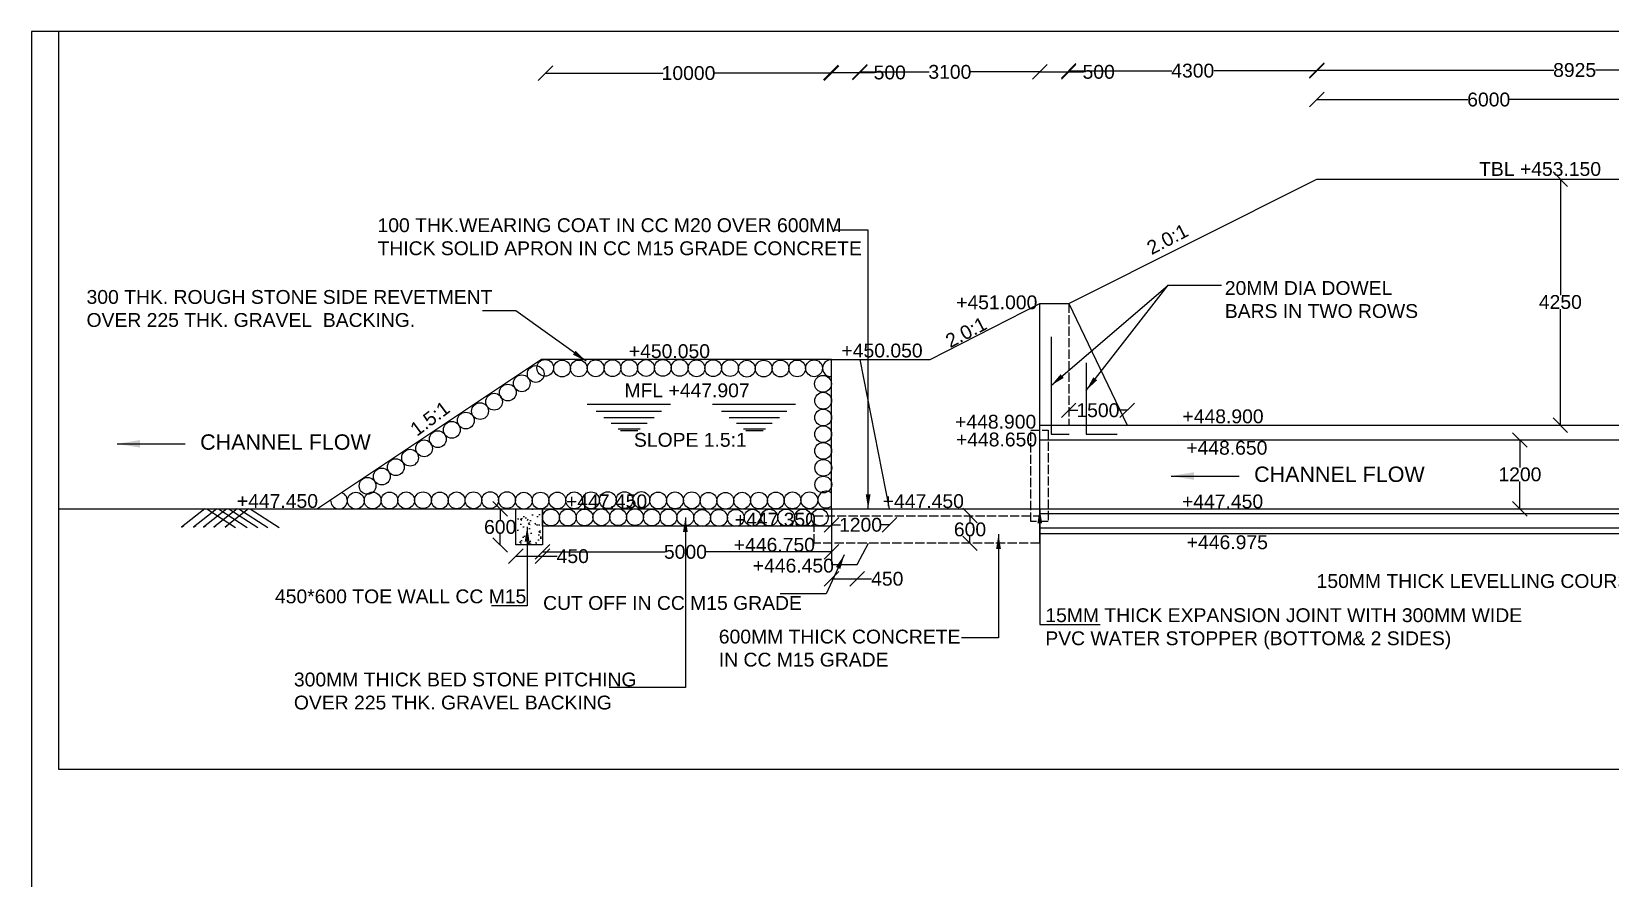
# Model space of a CAD drawing. Header units: millimetres. Extents: x 5124 to 6568637, y 2311 to 91879094.
# Drawn here: x 3782068 to 3792338, y 45949644 to 45955152 of the extents above; entities that cross this region are included whole.
import ezdxf

# ---------------------------------------------------------------- set-up
doc = ezdxf.new("R2010")
doc.units = ezdxf.units.MM
doc.header["$MEASUREMENT"] = 0
doc.linetypes.add('ACAD_ISO02W100', pattern=[15, 12, -3])
for name, color, linetype in [('DIMENSION', 7, 'Continuous'), ('DRAWING', 7, 'Continuous'), ('TEXT', 7, 'Continuous')]:
    doc.layers.add(name, color=color, linetype=linetype)
doc.styles.get("Standard").update_dxf_attribs({"font": 'arial.ttf', "height": 90})
doc.dimstyles.get("Standard").update_dxf_attribs({"dimtxt": 200, "dimasz": 110, "dimexe": 0.18, "dimexo": 0.0625, "dimgap": 0.09, "dimtad": 0, "dimtih": 1, "dimtoh": 1, "dimdec": 0, "dimzin": 0, "dimdsep": 46, "dimtxsty": 'Standard', "dimblk": 'OBLIQUE', "dimcen": 0.09, "dimse1": 1, "dimse2": 1, "dimadec": 0, "dimazin": 0, "dimtfac": 1, "dimtdec": 0, "dimtofl": 0, "dimtmove": 0, "dimatfit": 3, "dimfxl": 1, "dimtolj": 1, "dimtzin": 0, "dimarcsym": 0})

# ---------------------------------------------------------------- blocks, each defined once
blk = doc.blocks.new('_Oblique')
at = {"color": 0, "linetype": 'ByBlock', "lineweight": -2}
blk.add_line((-0.5, -0.5), (0.5, 0.5), dxfattribs=at)
blk = doc.blocks.new('*D106')
at = {"layer": 'Defpoints', "color": 0, "linetype": 'Continuous', "transparency": 16777216}
for p in [(3787272, 45954882), (3785410, 45953020), (3787272, 45953017)]:
    blk.add_point(p, dxfattribs=at)
at = {"layer": 'DIMENSION', "color": 0, "linetype": 'Continuous', "lineweight": -2, "transparency": 16777216}
for p, q in [((3785410, 45954882), (3786176, 45954882)), ((3787272, 45954882), (3786506, 45954882))]:
    blk.add_line(p, q, dxfattribs=at)
at = {"layer": 'DIMENSION', "color": 0, "linetype": 'Continuous', "lineweight": -2, "transparency": 16777216, "xscale": 95, "yscale": 95, "zscale": 95, "rotation": 180}
blk.add_blockref('_Oblique', (3785410, 45954882), dxfattribs=at)
at = {"layer": 'DIMENSION', "color": 0, "linetype": 'Continuous', "lineweight": -2, "transparency": 16777216, "xscale": 95, "yscale": 95, "zscale": 95}
blk.add_blockref('_Oblique', (3787272, 45954882), dxfattribs=at)
at = {"layer": 'DIMENSION', "color": 0, "linetype": 'Continuous', "transparency": 16777216, "insert": (3786341, 45954882), "char_height": 90, "attachment_point": 5}
blk.add_mtext('\\A1;10000', dxfattribs=at)
blk = doc.blocks.new('*D107')
at = {"layer": 'Defpoints', "color": 0, "linetype": 'Continuous', "transparency": 16777216}
for p in [(3785116, 45952048), (3785218, 45952048), (3785218, 45951813)]:
    blk.add_point(p, dxfattribs=at)
at = {"layer": 'DIMENSION', "color": 0, "linetype": 'Continuous', "lineweight": -2, "transparency": 16777216}
for p, q in [((3785116, 45952048), (3785116, 45951977)), ((3785116, 45951813), (3785116, 45951884))]:
    blk.add_line(p, q, dxfattribs=at)
at = {"layer": 'DIMENSION', "color": 0, "linetype": 'Continuous', "lineweight": -2, "transparency": 16777216, "xscale": 95, "yscale": 95, "zscale": 95}
for p, rotation in [((3785116, 45952048), 90), ((3785116, 45951813), 270)]:
    blk.add_blockref('_Oblique', p, dxfattribs=dict(at, rotation=rotation))
at = {"layer": 'DIMENSION', "color": 0, "linetype": 'Continuous', "transparency": 16777216, "insert": (3785116, 45951930), "char_height": 90, "attachment_point": 5}
blk.add_mtext('\\A1;600', dxfattribs=at)
blk = doc.blocks.new('*D108')
at = {"layer": 'Defpoints', "color": 0, "linetype": 'Continuous', "transparency": 16777216}
for p in [(3785218, 45951813), (3785392, 45951813), (3785392, 45951740)]:
    blk.add_point(p, dxfattribs=at)
at = {"layer": 'DIMENSION', "color": 0, "linetype": 'Continuous', "lineweight": -2, "transparency": 16777216}
for p, q in [((3785218, 45951740), (3785392, 45951740)), ((3785392, 45951740), (3785487, 45951740))]:
    blk.add_line(p, q, dxfattribs=at)
at = {"layer": 'DIMENSION', "color": 0, "linetype": 'Continuous', "lineweight": -2, "transparency": 16777216, "xscale": 95, "yscale": 95, "zscale": 95, "rotation": 180}
blk.add_blockref('_Oblique', (3785218, 45951740), dxfattribs=at)
at = {"layer": 'DIMENSION', "color": 0, "linetype": 'Continuous', "lineweight": -2, "transparency": 16777216, "xscale": 95, "yscale": 95, "zscale": 95}
blk.add_blockref('_Oblique', (3785392, 45951740), dxfattribs=at)
at = {"layer": 'DIMENSION', "color": 0, "linetype": 'Continuous', "transparency": 16777216, "insert": (3785588, 45951740), "char_height": 90, "attachment_point": 5}
blk.add_mtext('\\A1;450', dxfattribs=at)
blk = doc.blocks.new('*D109')
at = {"layer": 'Defpoints', "color": 0, "linetype": 'Continuous', "transparency": 16777216}
for p in [(3785392, 45951813), (3787272, 45951768), (3787272, 45951762)]:
    blk.add_point(p, dxfattribs=at)
at = {"layer": 'DIMENSION', "color": 0, "linetype": 'Continuous', "lineweight": -2, "transparency": 16777216}
for p, q in [((3785392, 45951768), (3786186, 45951768)), ((3787272, 45951768), (3786455, 45951768))]:
    blk.add_line(p, q, dxfattribs=at)
at = {"layer": 'DIMENSION', "color": 0, "linetype": 'Continuous', "lineweight": -2, "transparency": 16777216, "xscale": 95, "yscale": 95, "zscale": 95, "rotation": 180}
blk.add_blockref('_Oblique', (3785392, 45951768), dxfattribs=at)
at = {"layer": 'DIMENSION', "color": 0, "linetype": 'Continuous', "lineweight": -2, "transparency": 16777216, "xscale": 95, "yscale": 95, "zscale": 95}
blk.add_blockref('_Oblique', (3787272, 45951768), dxfattribs=at)
at = {"layer": 'DIMENSION', "color": 0, "linetype": 'Continuous', "transparency": 16777216, "insert": (3786321, 45951768), "char_height": 90, "attachment_point": 5}
blk.add_mtext('\\A1;5000', dxfattribs=at)
blk = doc.blocks.new('*D110')
at = {"layer": 'Defpoints', "color": 0, "linetype": 'Continuous', "transparency": 16777216}
for p in [(3787272, 45951686), (3787438, 45951686), (3787438, 45951593)]:
    blk.add_point(p, dxfattribs=at)
at = {"layer": 'DIMENSION', "color": 0, "linetype": 'Continuous', "lineweight": -2, "transparency": 16777216}
for p, q in [((3787272, 45951593), (3787438, 45951593)), ((3787438, 45951593), (3787532, 45951593))]:
    blk.add_line(p, q, dxfattribs=at)
at = {"layer": 'DIMENSION', "color": 0, "linetype": 'Continuous', "lineweight": -2, "transparency": 16777216, "xscale": 95, "yscale": 95, "zscale": 95, "rotation": 180}
blk.add_blockref('_Oblique', (3787272, 45951593), dxfattribs=at)
at = {"layer": 'DIMENSION', "color": 0, "linetype": 'Continuous', "lineweight": -2, "transparency": 16777216, "xscale": 95, "yscale": 95, "zscale": 95}
blk.add_blockref('_Oblique', (3787438, 45951593), dxfattribs=at)
at = {"layer": 'DIMENSION', "color": 0, "linetype": 'Continuous', "transparency": 16777216, "insert": (3787634, 45951593), "char_height": 90, "attachment_point": 5}
blk.add_mtext('\\A1;450', dxfattribs=at)
blk = doc.blocks.new('*D111')
at = {"layer": 'Defpoints', "color": 0, "linetype": 'Continuous', "transparency": 16777216}
for p in [(3787648, 45952042), (3787272, 45951968), (3787648, 45951944)]:
    blk.add_point(p, dxfattribs=at)
at = {"layer": 'DIMENSION', "color": 0, "linetype": 'Continuous', "lineweight": -2, "transparency": 16777216}
for p, q in [((3787272, 45951944), (3787329, 45951944)), ((3787648, 45951944), (3787590, 45951944))]:
    blk.add_line(p, q, dxfattribs=at)
at = {"layer": 'DIMENSION', "color": 0, "linetype": 'Continuous', "lineweight": -2, "transparency": 16777216, "xscale": 95, "yscale": 95, "zscale": 95, "rotation": 180}
blk.add_blockref('_Oblique', (3787272, 45951944), dxfattribs=at)
at = {"layer": 'DIMENSION', "color": 0, "linetype": 'Continuous', "lineweight": -2, "transparency": 16777216, "xscale": 95, "yscale": 95, "zscale": 95}
blk.add_blockref('_Oblique', (3787648, 45951944), dxfattribs=at)
at = {"layer": 'DIMENSION', "color": 0, "linetype": 'Continuous', "transparency": 16777216, "insert": (3787460, 45951944), "char_height": 90, "attachment_point": 5}
blk.add_mtext('\\A1;1200', dxfattribs=at)
blk = doc.blocks.new('*D112')
at = {"layer": 'Defpoints', "color": 0, "linetype": 'Continuous', "transparency": 16777216}
for p in [(3788172, 45952004), (3788172, 45952004), (3788172, 45951824)]:
    blk.add_point(p, dxfattribs=at)
at = {"layer": 'DIMENSION', "color": 0, "linetype": 'Continuous', "lineweight": -2, "transparency": 16777216}
for p, q in [((3788172, 45952004), (3788172, 45951960)), ((3788172, 45951824), (3788172, 45951868))]:
    blk.add_line(p, q, dxfattribs=at)
at = {"layer": 'DIMENSION', "color": 0, "linetype": 'Continuous', "lineweight": -2, "transparency": 16777216, "xscale": 95, "yscale": 95, "zscale": 95}
for p, rotation in [((3788172, 45952004), 90), ((3788172, 45951824), 270)]:
    blk.add_blockref('_Oblique', p, dxfattribs=dict(at, rotation=rotation))
at = {"layer": 'DIMENSION', "color": 0, "linetype": 'Continuous', "transparency": 16777216, "insert": (3788172, 45951914), "char_height": 90, "attachment_point": 5}
blk.add_mtext('\\A1;600', dxfattribs=at)
blk = doc.blocks.new('*D113')
at = {"layer": 'Defpoints', "color": 0, "linetype": 'Continuous', "transparency": 16777216}
for p in [(3787456, 45954886), (3787267, 45953018), (3787456, 45953020)]:
    blk.add_point(p, dxfattribs=at)
at = {"layer": 'DIMENSION', "color": 0, "linetype": 'Continuous', "lineweight": -2, "transparency": 16777216}
for p, q in [((3787267, 45954886), (3787456, 45954886)), ((3787456, 45954886), (3787550, 45954886))]:
    blk.add_line(p, q, dxfattribs=at)
at = {"layer": 'DIMENSION', "color": 0, "linetype": 'Continuous', "lineweight": -2, "transparency": 16777216, "xscale": 95, "yscale": 95, "zscale": 95, "rotation": 180}
blk.add_blockref('_Oblique', (3787267, 45954886), dxfattribs=at)
at = {"layer": 'DIMENSION', "color": 0, "linetype": 'Continuous', "lineweight": -2, "transparency": 16777216, "xscale": 95, "yscale": 95, "zscale": 95}
blk.add_blockref('_Oblique', (3787456, 45954886), dxfattribs=at)
at = {"layer": 'DIMENSION', "color": 0, "linetype": 'Continuous', "transparency": 16777216, "insert": (3787650, 45954886), "char_height": 90, "attachment_point": 5}
blk.add_mtext('\\A1;500', dxfattribs=at)
blk = doc.blocks.new('*D114')
at = {"layer": 'Defpoints', "color": 0, "linetype": 'Continuous', "transparency": 16777216}
for p in [(3787456, 45954886), (3788626, 45954890), (3788626, 45953384)]:
    blk.add_point(p, dxfattribs=at)
at = {"layer": 'DIMENSION', "color": 0, "linetype": 'Continuous', "lineweight": -2, "transparency": 16777216}
for p, q in [((3787456, 45954890), (3787906, 45954890)), ((3788626, 45954890), (3788175, 45954890))]:
    blk.add_line(p, q, dxfattribs=at)
at = {"layer": 'DIMENSION', "color": 0, "linetype": 'Continuous', "lineweight": -2, "transparency": 16777216, "xscale": 95, "yscale": 95, "zscale": 95, "rotation": 180}
blk.add_blockref('_Oblique', (3787456, 45954890), dxfattribs=at)
at = {"layer": 'DIMENSION', "color": 0, "linetype": 'Continuous', "lineweight": -2, "transparency": 16777216, "xscale": 95, "yscale": 95, "zscale": 95}
blk.add_blockref('_Oblique', (3788626, 45954890), dxfattribs=at)
at = {"layer": 'DIMENSION', "color": 0, "linetype": 'Continuous', "transparency": 16777216, "insert": (3788041, 45954890), "char_height": 90, "attachment_point": 5}
blk.add_mtext('\\A1;3100', dxfattribs=at)
blk = doc.blocks.new('*D115')
at = {"layer": 'Defpoints', "color": 0, "linetype": 'Continuous', "transparency": 16777216}
for p in [(3788814, 45954890), (3788626, 45953384), (3788814, 45953384)]:
    blk.add_point(p, dxfattribs=at)
at = {"layer": 'DIMENSION', "color": 0, "linetype": 'Continuous', "lineweight": -2, "transparency": 16777216}
for p, q in [((3788626, 45954890), (3788814, 45954890)), ((3788814, 45954890), (3788910, 45954890))]:
    blk.add_line(p, q, dxfattribs=at)
at = {"layer": 'DIMENSION', "color": 0, "linetype": 'Continuous', "lineweight": -2, "transparency": 16777216, "xscale": 95, "yscale": 95, "zscale": 95, "rotation": 180}
blk.add_blockref('_Oblique', (3788626, 45954890), dxfattribs=at)
at = {"layer": 'DIMENSION', "color": 0, "linetype": 'Continuous', "lineweight": -2, "transparency": 16777216, "xscale": 95, "yscale": 95, "zscale": 95}
blk.add_blockref('_Oblique', (3788814, 45954890), dxfattribs=at)
at = {"layer": 'DIMENSION', "color": 0, "linetype": 'Continuous', "transparency": 16777216, "insert": (3789009, 45954890), "char_height": 90, "attachment_point": 5}
blk.add_mtext('\\A1;500', dxfattribs=at)
blk = doc.blocks.new('*D116')
at = {"layer": 'Defpoints', "color": 0, "linetype": 'Continuous', "transparency": 16777216}
for p in [(3788814, 45954890), (3790428, 45954898), (3790428, 45954193)]:
    blk.add_point(p, dxfattribs=at)
at = {"layer": 'DIMENSION', "color": 0, "linetype": 'Continuous', "lineweight": -2, "transparency": 16777216}
for p, q in [((3788814, 45954898), (3789485, 45954898)), ((3790428, 45954898), (3789757, 45954898))]:
    blk.add_line(p, q, dxfattribs=at)
at = {"layer": 'DIMENSION', "color": 0, "linetype": 'Continuous', "lineweight": -2, "transparency": 16777216, "xscale": 95, "yscale": 95, "zscale": 95, "rotation": 180}
blk.add_blockref('_Oblique', (3788814, 45954898), dxfattribs=at)
at = {"layer": 'DIMENSION', "color": 0, "linetype": 'Continuous', "lineweight": -2, "transparency": 16777216, "xscale": 95, "yscale": 95, "zscale": 95}
blk.add_blockref('_Oblique', (3790428, 45954898), dxfattribs=at)
at = {"layer": 'DIMENSION', "color": 0, "linetype": 'Continuous', "transparency": 16777216, "insert": (3789621, 45954898), "char_height": 90, "attachment_point": 5}
blk.add_mtext('\\A1;4300', dxfattribs=at)
blk = doc.blocks.new('*D117')
at = {"layer": 'Defpoints', "color": 0, "linetype": 'Continuous', "transparency": 16777216}
for p in [(3793782, 45954902), (3790428, 45954193), (3793782, 45954193)]:
    blk.add_point(p, dxfattribs=at)
at = {"layer": 'DIMENSION', "color": 0, "linetype": 'Continuous', "lineweight": -2, "transparency": 16777216}
for p, q in [((3790428, 45954902), (3791970, 45954902)), ((3793782, 45954902), (3792240, 45954902))]:
    blk.add_line(p, q, dxfattribs=at)
at = {"layer": 'DIMENSION', "color": 0, "linetype": 'Continuous', "lineweight": -2, "transparency": 16777216, "xscale": 95, "yscale": 95, "zscale": 95, "rotation": 180}
blk.add_blockref('_Oblique', (3790428, 45954902), dxfattribs=at)
at = {"layer": 'DIMENSION', "color": 0, "linetype": 'Continuous', "lineweight": -2, "transparency": 16777216, "xscale": 95, "yscale": 95, "zscale": 95}
blk.add_blockref('_Oblique', (3793782, 45954902), dxfattribs=at)
at = {"layer": 'DIMENSION', "color": 0, "linetype": 'Continuous', "transparency": 16777216, "insert": (3792105, 45954902), "char_height": 90, "attachment_point": 5}
blk.add_mtext('\\A1;8925', dxfattribs=at)
blk = doc.blocks.new('*D118')
at = {"layer": 'Defpoints', "color": 0, "linetype": 'Continuous', "transparency": 16777216}
for p in [(3792664, 45954710), (3790428, 45954193), (3792664, 45954193)]:
    blk.add_point(p, dxfattribs=at)
at = {"layer": 'DIMENSION', "color": 0, "linetype": 'Continuous', "lineweight": -2, "transparency": 16777216}
for p, q in [((3790428, 45954710), (3791411, 45954710)), ((3792664, 45954710), (3791681, 45954710))]:
    blk.add_line(p, q, dxfattribs=at)
at = {"layer": 'DIMENSION', "color": 0, "linetype": 'Continuous', "lineweight": -2, "transparency": 16777216, "xscale": 95, "yscale": 95, "zscale": 95, "rotation": 180}
blk.add_blockref('_Oblique', (3790428, 45954710), dxfattribs=at)
at = {"layer": 'DIMENSION', "color": 0, "linetype": 'Continuous', "lineweight": -2, "transparency": 16777216, "xscale": 95, "yscale": 95, "zscale": 95}
blk.add_blockref('_Oblique', (3792664, 45954710), dxfattribs=at)
at = {"layer": 'DIMENSION', "color": 0, "linetype": 'Continuous', "transparency": 16777216, "insert": (3791546, 45954710), "char_height": 90, "attachment_point": 5}
blk.add_mtext('\\A1;6000', dxfattribs=at)
blk = doc.blocks.new('*D119')
at = {"layer": 'Defpoints', "color": 0, "linetype": 'Continuous', "transparency": 16777216}
for p in [(3788814, 45952592), (3789194, 45952689), (3789194, 45952592)]:
    blk.add_point(p, dxfattribs=at)
at = {"layer": 'DIMENSION', "color": 0, "linetype": 'Continuous', "lineweight": -2, "transparency": 16777216}
for p, q in [((3788814, 45952689), (3788874, 45952689)), ((3789194, 45952689), (3789134, 45952689))]:
    blk.add_line(p, q, dxfattribs=at)
at = {"layer": 'DIMENSION', "color": 0, "linetype": 'Continuous', "lineweight": -2, "transparency": 16777216, "xscale": 95, "yscale": 95, "zscale": 95, "rotation": 180}
blk.add_blockref('_Oblique', (3788814, 45952689), dxfattribs=at)
at = {"layer": 'DIMENSION', "color": 0, "linetype": 'Continuous', "lineweight": -2, "transparency": 16777216, "xscale": 95, "yscale": 95, "zscale": 95}
blk.add_blockref('_Oblique', (3789194, 45952689), dxfattribs=at)
at = {"layer": 'DIMENSION', "color": 0, "linetype": 'Continuous', "transparency": 16777216, "insert": (3789004, 45952689), "char_height": 90, "attachment_point": 5}
blk.add_mtext('\\A1;1500', dxfattribs=at)
blk = doc.blocks.new('*D120')
at = {"layer": 'Defpoints', "color": 0, "linetype": 'Continuous', "transparency": 16777216}
for p in [(3791380, 45954193), (3791454, 45952592), (3792012, 45952592)]:
    blk.add_point(p, dxfattribs=at)
at = {"layer": 'DIMENSION', "color": 0, "linetype": 'Continuous', "lineweight": -2, "transparency": 16777216}
for p, q in [((3792012, 45954193), (3792012, 45953439)), ((3792012, 45952592), (3792012, 45953347))]:
    blk.add_line(p, q, dxfattribs=at)
at = {"layer": 'DIMENSION', "color": 0, "linetype": 'Continuous', "lineweight": -2, "transparency": 16777216, "xscale": 95, "yscale": 95, "zscale": 95}
for p, rotation in [((3792012, 45954193), 90), ((3792012, 45952592), 270)]:
    blk.add_blockref('_Oblique', p, dxfattribs=dict(at, rotation=rotation))
at = {"layer": 'DIMENSION', "color": 0, "linetype": 'Continuous', "transparency": 16777216, "insert": (3792012, 45953393), "char_height": 90, "attachment_point": 5}
blk.add_mtext('\\A1;4250', dxfattribs=at)
blk = doc.blocks.new('*D121')
at = {"layer": 'Defpoints', "color": 0, "linetype": 'Continuous', "transparency": 16777216}
for p in [(3791749, 45952496), (3791749, 45952048), (3791749, 45952048)]:
    blk.add_point(p, dxfattribs=at)
at = {"layer": 'DIMENSION', "color": 0, "linetype": 'Continuous', "lineweight": -2, "transparency": 16777216}
for p, q in [((3791749, 45952496), (3791749, 45952318)), ((3791749, 45952048), (3791749, 45952226))]:
    blk.add_line(p, q, dxfattribs=at)
at = {"layer": 'DIMENSION', "color": 0, "linetype": 'Continuous', "lineweight": -2, "transparency": 16777216, "xscale": 95, "yscale": 95, "zscale": 95}
for p, rotation in [((3791749, 45952496), 90), ((3791749, 45952048), 270)]:
    blk.add_blockref('_Oblique', p, dxfattribs=dict(at, rotation=rotation))
at = {"layer": 'DIMENSION', "color": 0, "linetype": 'Continuous', "transparency": 16777216, "insert": (3791749, 45952272), "char_height": 90, "attachment_point": 5}
blk.add_mtext('\\A1;1200', dxfattribs=at)

msp = doc.modelspace()

# ---------------------------------------------------------------- hatches: boundary and pattern name
at = {"layer": 'DRAWING', "linetype": 'Continuous'}
h = msp.add_hatch(dxfattribs=at)
h.set_pattern_fill('AR-CONC', color=256, scale=20, style=0)
h.set_pattern_definition([(50, (-49024, -389.5), (143.45203652, -12.550427), [15, -165]), (355, (-49024, -389.5), (-27.7502667, 150.43842674), [12, -132]), (100.4514, (-49012.05, -390.55), (115.70187634, 137.8879084), [12.748038, -140.2284224]), (46.1842, (-49024, -349.5), (213.4482097, -33.10380287), [22.5, -247.5]), (96.6356, (-49006.21, -352.26), (186.9325411, 194.8235742), [19.1220576, -210.3426]), (351.1842, (-49024, -349.5), (186.932389, 194.8237202), [18, -198]), (21, (-49004, -359.5), (119.38141042, -80.52377813), [15, -165]), (326, (-49004, -359.5), (48.6630664, 145.030009), [12, -132]), (71.4514, (-48994.05, -366.21), (168.0445257, 64.50609934), [12.748038, -140.2284224]), (37.5, (-49024, -389.5), (2.431971063, 66.578770766), [0, -130.4, 0, -134, 0, -132.5]), (7.5, (-49024, -389.5), (52.61390749, 78.88234238), [0, -76.4, 0, -127.4, 0, -50.5]), (327.5, (-49068.6, -389.5), (106.764487234, -4.510974347), [0, -50, 0, -156, 0, -207]), (317.5, (-49088.6, -389.5), (116.63723387, 20.02099647), [0, -65, 0, -103.6, 0, -147])])
h.paths.add_polyline_path([(3785392, 45951991.2, -0.0002724), (3785392, 45951991.3), (3785392, 45952048), (3785387.2, 45952048, -0.0760375), (3785370.7, 45952048), (3785281.3, 45952048, -0.1078455), (3785258, 45952048), (3785218, 45952048), (3785218, 45951813), (3785392, 45951813)])

# ---------------------------------------------------------------- linework, layer by layer
at = {"layer": 'DIMENSION', "linetype": 'Continuous'}
msp.add_lwpolyline([(3818608.5, 45955152.5), (3782068, 45955152.5), (3782068, 45931298.5), (3818608.5, 45931298.5)], close=True, dxfattribs=at)
at = {"layer": 'DRAWING', "linetype": 'Continuous'}
for p, q in [((3785681.5, 45952730), (3786223, 45952730)), ((3786496.5, 45952730), (3787038, 45952730)), ((3786011, 45952554.5), (3785899, 45952554.5)), ((3786826, 45952554.5), (3786714, 45952554.5))]:
    msp.add_line(p, q, dxfattribs=at)
for points in [[(3812007.5, 45955152.5), (3812007.5, 45950352.5), (3782246, 45950352.5), (3782246, 45955152.5)], [(3788814.5, 45953384), (3790427.5, 45954193), (3793782, 45954193), (3796907.5, 45952631.5), (3800809, 45952631.5), (3803916.5, 45954197.5), (3805797, 45954197.5), (3807414.5, 45953382)], [(3787271.5, 45953019.5), (3787913.5, 45953019.5), (3788626, 45953384), (3788814.5, 45953384), (3789194, 45952592.5)], [(3788626, 45951824.5), (3788626, 45953384)], [(3788699.5, 45953167), (3788699.5, 45952533), (3788816.5, 45952533)], [(3787271.5, 45952048), (3787271.5, 45953019.5), (3785385.5, 45953019.5), (3783927.5, 45952048)], [(3787455.5, 45953019.5), (3787646.5, 45952048)], [(3788928, 45952998.5), (3788928, 45952533), (3789130, 45952533)], [(3785739.8, 45952682.9), (3786166.1, 45952682.9)], [(3785790.3, 45952642.2), (3786117, 45952642.2)], [(3785837.2, 45952604.4), (3786071.3, 45952604.4)], [(3786554.8, 45952682.9), (3786981.1, 45952682.9)], [(3786605.3, 45952642.2), (3786932, 45952642.2)], [(3786652.2, 45952604.4), (3786886.3, 45952604.4)], [(3788626, 45952592.5), (3807604, 45952592.5)], [(3785882.7, 45952567.7), (3786026.9, 45952567.7)], [(3786697.7, 45952567.7), (3786841.9, 45952567.7)], [(3788626, 45952496), (3807604, 45952496)], [(3782246, 45952048), (3807789.2, 45952048)], [(3783196, 45952048), (3783044, 45951930), (3783058, 45951940.9)], [(3783273.5, 45952048), (3783121.5, 45951930), (3783135.5, 45951940.9)], [(3783338.5, 45952048), (3783186.5, 45951930), (3783200.5, 45951940.9)], [(3783207, 45952048), (3783394.5, 45951927)], [(3783405.5, 45952048), (3783253.5, 45951930), (3783267.5, 45951940.9)], [(3783283, 45952048), (3783470.5, 45951927)], [(3783478.5, 45952048), (3783326.5, 45951930), (3783340.5, 45951940.9)], [(3783351.5, 45952048), (3783539, 45951927)], [(3783416.5, 45952048), (3783604, 45951927)], [(3783490, 45952048), (3783677.5, 45951927)], [(3788626, 45952018), (3807604, 45952018)], [(3787271.5, 45951934.5), (3787271.5, 45951685.5), (3787437.5, 45951685.5), (3787511.5, 45951824.5)], [(3788626, 45951925.5), (3807604, 45951925.5)], [(3788626, 45951888.5), (3807604, 45951888.5)]]:
    msp.add_lwpolyline(points, dxfattribs=at)
at = {"layer": 'DRAWING', "linetype": 'ACAD_ISO02W100', "ltscale": 5}
msp.add_lwpolyline([(3788814.5, 45953384), (3788814.5, 45952592.5)], dxfattribs=at)
for points in [[(3788567.5, 45952559.5), (3788680.5, 45952559.5), (3788680.5, 45951965), (3788567.5, 45951965)], [(3788626, 45951824.5), (3787157.5, 45951824.5), (3787157.5, 45952003.5), (3788626, 45952003.5)]]:
    msp.add_lwpolyline(points, close=True, dxfattribs=at)
at = {"layer": 'DRAWING', "linetype": 'Continuous'}
for points in [[(3785218, 45952048), (3785392, 45952048), (3785392, 45951813), (3785218, 45951813)], [(3785392, 45952048), (3787271.5, 45952048), (3787271.5, 45951934.5), (3785392, 45951934.5)]]:
    msp.add_lwpolyline(points, close=True, dxfattribs=at)
for centre in [(3785409.3, 45952964.9), (3785518.6, 45952961.1), (3785627.9, 45952961.7), (3785737.1, 45952962.4), (3785846.4, 45952963), (3785955.7, 45952963.6), (3786064.9, 45952964.2), (3786174.2, 45952964.9), (3786283.5, 45952965.5), (3786392.7, 45952962.4), (3786502, 45952963), (3786611.3, 45952963.6), (3786720.5, 45952959.9), (3786829.8, 45952960.5), (3786939.1, 45952961.1), (3787048.3, 45952961.7), (3787157.6, 45952962.4), (3785256.4, 45952864.8), (3785347.3, 45952925.3), (3787215.5, 45952861), (3785076.4, 45952744.9), (3785165.9, 45952804.5), (3787216.9, 45952751.5), (3784985.1, 45952684), (3787216.9, 45952642), (3784801.8, 45952561.9), (3784892.6, 45952622.4), (3784621.2, 45952441.5), (3784710.6, 45952501.1), (3787216.9, 45952533.7), (3784529.9, 45952380.7), (3787216.9, 45952425), (3784346.5, 45952258.5), (3784437.3, 45952319), (3787218.2, 45952315.5), (3784253.5, 45952197.5), (3787218.2, 45952206), (3784177, 45952101.5), (3784286.3, 45952102.1), (3784395.5, 45952102.8), (3784504.8, 45952103.4), (3784614.1, 45952104), (3784723.3, 45952102.6), (3784832.6, 45952103.2), (3784941.9, 45952103.9), (3785051.1, 45952104.5), (3785160.4, 45952105.1), (3785269.7, 45952101.4), (3785378.9, 45952102), (3785488.2, 45952102.6), (3785597.5, 45952103.2), (3785706.7, 45952103.9), (3785816, 45952104.5), (3785925.3, 45952105.1), (3786034.5, 45952105.8), (3786143.8, 45952102.6), (3786253.1, 45952103.2), (3786362.3, 45952103.9), (3786471.6, 45952100.1), (3786580.9, 45952100.7), (3786690.1, 45952101.4), (3786799.4, 45952102), (3786908.7, 45952102.6), (3787017.9, 45952103.2), (3787127.2, 45952103.9), (3785446.6, 45951991.3), (3785555.9, 45951991.9), (3785665.2, 45951992.5), (3785774.4, 45951993.2), (3785883.7, 45951993.8), (3785993, 45951994.4), (3786102.2, 45951991.3), (3786211.5, 45951991.9), (3786320.8, 45951992.5), (3786430, 45951988.8), (3786539.3, 45951989.4), (3786648.6, 45951990), (3786757.8, 45951990.6), (3786867.1, 45951991.3), (3786976.4, 45951991.9), (3787085.6, 45951992.5), (3787194.9, 45951992.5)]:
    msp.add_circle(centre, 54.6, dxfattribs=at)
for centre, start, end in [((3787266.9, 45952963), 85.14958, 274.85042), ((3784067.7, 45952101.5), 176.2193, 71.13451), ((3787236.5, 45952108.3), 50.11283, 309.88717)]:
    msp.add_arc(centre, 54.6, start, end, dxfattribs=at)

# ---------------------------------------------------------------- texts
at = {"layer": 'TEXT'}
for p in [(3783164.5, 45952432.7), (3790020, 45952223.2)]:
    msp.add_text('CHANNEL FLOW', height=100, dxfattribs=at).set_placement(p)
at = {"layer": 'TEXT', "linetype": 'Continuous', "char_height": 90, "attachment_point": 1}
for s, insert, width in [('TBL +453.150', (3791483.5, 45954303.9), 788.308), ('100 THK.WEARING COAT IN CC M20 OVER 600MM THICK SOLID APRON IN CC M15 GRADE CONCRETE', (3784318.1, 45953938.2), 3252.334), ('20MM DIA DOWEL \\PBARS IN TWO ROWS', (3789829.5, 45953529.7), 1786.064), ('300 THK. ROUGH STONE SIDE REVETMENT \\POVER 225 THK. GRAVEL  BACKING.', (3782425.5, 45953471.5), 2962.671), ('+451.000', (3788082.1, 45953436.4), 522.789), ('+450.050', (3785953, 45953118.8), 522.789), ('+450.050', (3787336.1, 45953122.9), 522.789), ('MFL +447.907', (3785924.6, 45952863.9), 1026.723), ('+448.900', (3789554.1, 45952695), 522.789), ('+448.900', (3788075.1, 45952659.9), 522.789), ('SLOPE 1.5:1', (3785986.1, 45952541.9), 799.694), ('+448.650', (3788080.6, 45952544.3), 522.789), ('+448.650', (3789578.6, 45952490.4), 522.789), ('+447.450', (3783403.3, 45952144.3), 496.625), ('+447.450', (3785544.3, 45952142.1), 522.789), ('+447.450', (3787604.6, 45952143.4), 522.789), ('+447.450', (3789551, 45952141.4), 522.789), ('+447.350', (3786642, 45952023.1), 522.789), ('+446.975', (3789582, 45951875.9), 522.789), ('+446.750', (3786635.8, 45951859.5), 522.789), ('+446.450', (3786759.1, 45951723.9), 522.789), ('150MM THICK LEVELLING COURSE IN CCM10', (3790426.5, 45951623.4), 3067.897), ('450*600 TOE WALL CC M15', (3783651, 45951523.8), 1631.091), ('CUT OFF IN CC M15 GRADE', (3785395.3, 45951480.9), 1674.703), ('15MM THICK EXPANSION JOINT WITH 300MM WIDE PVC WATER STOPPER (BOTTOM& 2 SIDES)', (3788662, 45951401.4), 3254.949), ('600MM THICK CONCRETE IN CC M15 GRADE', (3786538.1, 45951262.3), 1623.448), ('300MM THICK BED STONE PITCHING\\POVER 225 THK. GRAVEL BACKING', (3783774.3, 45950983.2), 2962.671)]:
    msp.add_mtext(s, dxfattribs=dict(at, insert=insert, width=width))
at = {"layer": 'TEXT', "linetype": 'Continuous', "char_height": 90, "width": 522.789, "attachment_point": 1}
for s, insert, rotation in [('2.0:1', (3789311.4, 45953777.9), 27.54393), ('2.0:1', (3788001.7, 45953172.6), 27.54393), ('1.5:1', (3784520, 45952588.1), 36.72671)]:
    msp.add_mtext(s, dxfattribs=dict(at, insert=insert, rotation=rotation))

# ---------------------------------------------------------------- dimensions: what is measured, and where the dimension line sits
at = {"layer": 'DIMENSION', "linetype": 'Continuous'}
for base, p1, p2, text, picture, middle in [((3790427.5, 45954897.5), (3788814.5, 45954890), (3790427.5, 45954193), '4300', '*D116', (3789621, 45954897.5)), ((3793782, 45954901.5), (3790427.5, 45954193), (3793782, 45954193), '8925', '*D117', (3792104.8, 45954901.5)), ((3787271.5, 45954882), (3785410.5, 45953019.5), (3787271.5, 45953017.4), '10000', '*D106', (3786341, 45954882)), ((3787455.5, 45954886.5), (3787266.9, 45953017.6), (3787455.5, 45953019.5), '500', '*D113', (3787649.9, 45954886.5)), ((3788626, 45954890.5), (3787455.5, 45954886.5), (3788626, 45953384), '3100', '*D114', (3788040.7, 45954890.5)), ((3788814.5, 45954890), (3788626, 45953384), (3788814.5, 45953384), '500', '*D115', (3789008.9, 45954890)), ((3792664.5, 45954709.5), (3790427.5, 45954193), (3792664.5, 45954193), '6000', '*D118', (3791546, 45954709.5)), ((3789194, 45952688.8), (3788814.5, 45952592.5), (3789194, 45952592.5), '1500', '*D119', (3789004.2, 45952688.8)), ((3787647.6, 45951943.5), (3787271.5, 45951968.5), (3787647.6, 45952042.4), '1200', '*D111', (3787459.5, 45951943.5)), ((3785392, 45951740.5), (3785218, 45951813), (3785392, 45951813), '450', '*D108', (3785588.2, 45951740.5)), ((3787437.5, 45951593), (3787271.5, 45951685.5), (3787437.5, 45951685.5), '450', '*D110', (3787633.7, 45951593))]:
    dim = msp.add_linear_dim(base=base, p1=p1, p2=p2, text=text, dimstyle='Standard', override={"dimasz": 95, "dimarcsym": 1}, dxfattribs=at)
    dim.commit()
    dim.dimension.update_dxf_attribs({"geometry": picture, "text_midpoint": middle})
for base, p1, p2, text, picture, middle in [((3792012, 45952592.5), (3791380, 45954193), (3791453.5, 45952592.5), '4250', '*D120', (3792012, 45953392.7)), ((3791749, 45952048), (3791749, 45952496), (3791749, 45952048), '1200', '*D121', (3791749, 45952272)), ((3785116.5, 45952048), (3785218, 45951813), (3785218, 45952048), '600', '*D107', (3785116.5, 45951930.5)), ((3788172, 45952003.5), (3788172, 45951824.5), (3788172, 45952003.5), '600', '*D112', (3788172, 45951914))]:
    dim = msp.add_linear_dim(base=base, p1=p1, p2=p2, angle=90, text=text, dimstyle='Standard', override={"dimasz": 95, "dimarcsym": 1}, dxfattribs=at)
    dim.commit()
    dim.dimension.update_dxf_attribs({"geometry": picture, "text_midpoint": middle})
dim = msp.add_linear_dim(base=(3787271.5, 45951768), p1=(3785392, 45951813), p2=(3787271.5, 45951761.5), text='5000', dimstyle='Standard', override={"dimasz": 95, "dimarcsym": 1}, dxfattribs=at)
dim.commit()
dim.dimension.update_dxf_attribs({"geometry": '*D109', "text_midpoint": (3786320.8, 45951768), "dimtype": 160})

# ---------------------------------------------------------------- leaders
at = {"layer": 'DRAWING', "linetype": 'Continuous'}
for points, override in [([(3787509.5, 45952048), (3787509.5, 45953861.5), (3787292.5, 45953861.5)], {"dimasz": 95, "dimgap": 0.09, "dimtad": 0, "dimarcsym": 1}), ([(3788699.5, 45952850), (3789461.5, 45953503), (3789807, 45953503)], {"dimasz": 95, "dimgap": 0.09, "dimtad": 0, "dimarcsym": 1}), ([(3788928, 45952819), (3789461.5, 45953503)], {"dimasz": 95, "dimgap": 0.09, "dimtad": 0, "dimarcsym": 1}), ([(3785675, 45953008.5), (3785218.5, 45953337), (3785000, 45953337)], {"dimasz": 95, "dimgap": 0.09, "dimtad": 0, "dimarcsym": 1}), ([(3782624, 45952471), (3783068, 45952471)], {"dimasz": 150, "dimgap": 0.09, "dimtad": 0, "dimarcsym": 1}), ([(3789479.5, 45952261.5), (3789923.5, 45952261.5)], {"dimasz": 150, "dimgap": 0.09, "dimtad": 0, "dimarcsym": 1}), ([(3786320.8, 45951992.5), (3786320.8, 45950885.5), (3785825, 45950885.5)], {"dimasz": 95, "dimgap": 0.09, "dimtad": 0, "dimarcsym": 1}), ([(3788626, 45952048), (3788626, 45951296), (3789019.5, 45951296)], {"dimasz": 95, "dimgap": 0.09, "dimtad": 0, "dimarcsym": 1}), ([(3785291.5, 45951930.5), (3785291.5, 45951416.5), (3785060, 45951416.5)], {"dimasz": 95, "dimgap": 0.09, "dimtad": 0, "dimarcsym": 1}), ([(3788357.5, 45951882.5), (3788357.5, 45951208.5), (3788117.5, 45951208.5)], {"dimasz": 95, "dimgap": 0.09, "dimtad": 0, "dimarcsym": 1}), ([(3787354.5, 45951749.5), (3787235.5, 45951494.5), (3786937.5, 45951494.5)], {"dimasz": 95, "dimgap": 0.09, "dimtad": 0, "dimarcsym": 1})]:
    msp.add_leader(points, dimstyle='Standard', override=override, dxfattribs=at)

doc.saveas('drawing.dxf')
